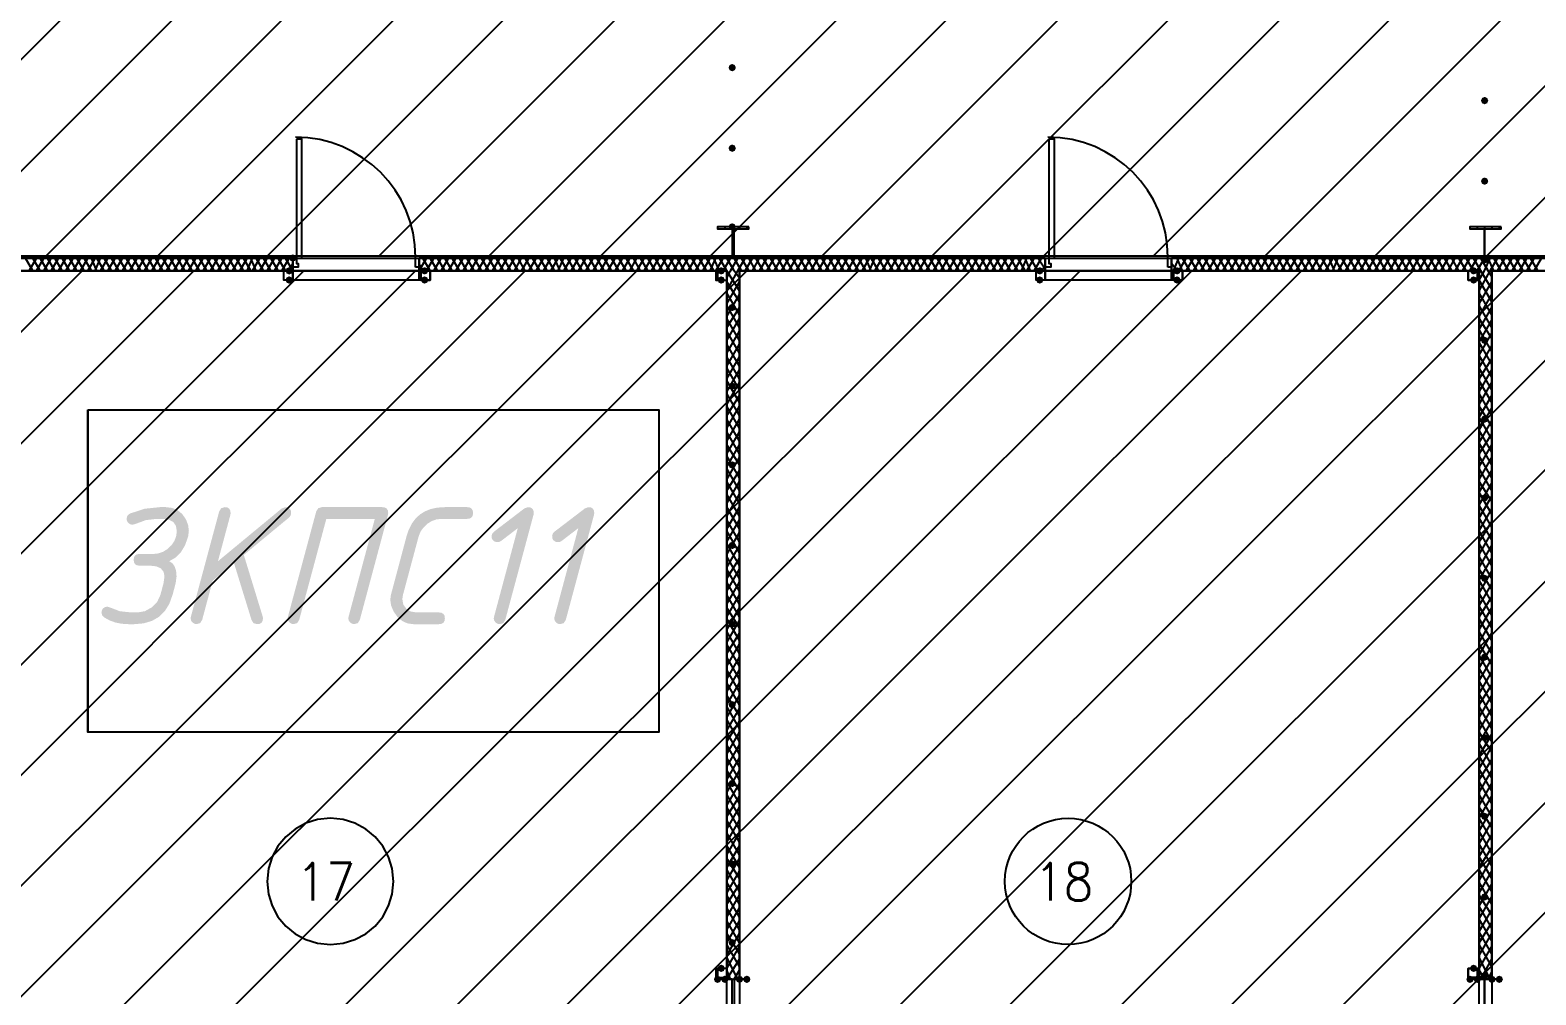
# Model space of a CAD drawing. Header units: millimetres. Extents: x 0 to 420, y 0 to 297.
# Drawn here: x 173.42 to 208.24, y 137.69 to 160 of the extents above; entities that cross this region are included whole.
import ezdxf

# ---------------------------------------------------------------- set-up
doc = ezdxf.new("R2010")
doc.units = ezdxf.units.MM
doc.layers.get('0').update_dxf_attribs({"linetype": 'CONTINUOUS'})
doc.styles.get("Standard").update_dxf_attribs({"font": 'STANDARD'})

msp = doc.modelspace()

# ---------------------------------------------------------------- hatches: boundary and pattern name
at = {"true_color": 0x000007}
for points in [[(189.738, 159.131), (189.713129, 159.071204), (189.653333, 159.046333), (189.593538, 159.071204), (189.568667, 159.131), (189.593537, 159.190796), (189.653333, 159.215667), (189.713129, 159.190796)], [(207.137, 158.369), (207.112129, 158.309204), (207.052333, 158.284333), (206.992538, 158.309204), (206.967667, 158.369), (206.992537, 158.428796), (207.052333, 158.453667), (207.112129, 158.428796)], [(189.738, 157.268333), (189.713129, 157.208537), (189.653333, 157.183667), (189.593538, 157.208537), (189.568667, 157.268333), (189.593537, 157.328129), (189.653333, 157.353), (189.713129, 157.328129)], [(207.137, 156.506333), (207.112129, 156.446537), (207.052333, 156.421667), (206.992538, 156.446537), (206.967667, 156.506333), (206.992537, 156.566129), (207.052333, 156.591), (207.112129, 156.566129)], [(189.738, 155.448), (189.713129, 155.388204), (189.653333, 155.363333), (189.593538, 155.388204), (189.568667, 155.448), (189.593537, 155.507796), (189.653333, 155.532667), (189.713129, 155.507796)], [(179.578, 154.728333), (179.553129, 154.668537), (179.493333, 154.643667), (179.433538, 154.668537), (179.408667, 154.728333), (179.433537, 154.788129), (179.493333, 154.813), (179.553129, 154.788129)], [(207.137, 154.686), (207.112129, 154.626204), (207.052333, 154.601333), (206.992538, 154.626204), (206.967667, 154.686), (206.992537, 154.745796), (207.052333, 154.770667), (207.112129, 154.745796)], [(179.493333, 154.432), (179.468462, 154.372204), (179.408667, 154.347333), (179.348871, 154.372204), (179.324, 154.432), (179.348871, 154.491796), (179.408667, 154.516667), (179.468462, 154.491796)], [(179.493333, 154.220333), (179.468462, 154.160537), (179.408667, 154.135667), (179.348871, 154.160537), (179.324, 154.220333), (179.348871, 154.280129), (179.408667, 154.305), (179.468462, 154.280129)], [(182.626, 154.432), (182.601129, 154.372204), (182.541333, 154.347333), (182.481538, 154.372204), (182.456667, 154.432), (182.481537, 154.491796), (182.541333, 154.516667), (182.601129, 154.491796)], [(182.626, 154.220333), (182.601129, 154.160537), (182.541333, 154.135667), (182.481538, 154.160537), (182.456667, 154.220333), (182.481537, 154.280129), (182.541333, 154.305), (182.601129, 154.280129)], [(189.484, 154.432), (189.459129, 154.372204), (189.399333, 154.347333), (189.339538, 154.372204), (189.314667, 154.432), (189.339537, 154.491796), (189.399333, 154.516667), (189.459129, 154.491796)], [(189.484, 154.220333), (189.459129, 154.160537), (189.399333, 154.135667), (189.339538, 154.160537), (189.314667, 154.220333), (189.339537, 154.280129), (189.399333, 154.305), (189.459129, 154.280129)], [(196.85, 154.432), (196.825129, 154.372204), (196.765333, 154.347333), (196.705538, 154.372204), (196.680667, 154.432), (196.705537, 154.491796), (196.765333, 154.516667), (196.825129, 154.491796)], [(196.85, 154.220333), (196.825129, 154.160537), (196.765333, 154.135667), (196.705538, 154.160537), (196.680667, 154.220333), (196.705537, 154.280129), (196.765333, 154.305), (196.825129, 154.280129)], [(200.025, 154.432), (200.000129, 154.372204), (199.940333, 154.347333), (199.880538, 154.372204), (199.855667, 154.432), (199.880537, 154.491796), (199.940333, 154.516667), (200.000129, 154.491796)], [(200.025, 154.220333), (200.000129, 154.160537), (199.940333, 154.135667), (199.880538, 154.160537), (199.855667, 154.220333), (199.880537, 154.280129), (199.940333, 154.305), (200.000129, 154.280129)], [(206.883, 154.432), (206.858129, 154.372204), (206.798333, 154.347333), (206.738538, 154.372204), (206.713667, 154.432), (206.738537, 154.491796), (206.798333, 154.516667), (206.858129, 154.491796)], [(206.883, 154.220333), (206.858129, 154.160537), (206.798333, 154.135667), (206.738538, 154.160537), (206.713667, 154.220333), (206.738537, 154.280129), (206.798333, 154.305), (206.858129, 154.280129)], [(189.738, 153.585333), (189.713129, 153.525537), (189.653333, 153.500667), (189.593538, 153.525537), (189.568667, 153.585333), (189.593537, 153.645129), (189.653333, 153.67), (189.713129, 153.645129)], [(207.137, 152.823333), (207.112129, 152.763537), (207.052333, 152.738667), (206.992538, 152.763537), (206.967667, 152.823333), (206.992537, 152.883129), (207.052333, 152.908), (207.112129, 152.883129)], [(189.738, 151.765), (189.713129, 151.705204), (189.653333, 151.680333), (189.593538, 151.705204), (189.568667, 151.765), (189.593537, 151.824796), (189.653333, 151.849667), (189.713129, 151.824796)], [(207.137, 151.003), (207.112129, 150.943204), (207.052333, 150.918333), (206.992538, 150.943204), (206.967667, 151.003), (206.992537, 151.062796), (207.052333, 151.087667), (207.112129, 151.062796)], [(189.738, 149.944667), (189.713129, 149.884871), (189.653333, 149.86), (189.593538, 149.884871), (189.568667, 149.944667), (189.593537, 150.004462), (189.653333, 150.029333), (189.713129, 150.004463)], [(207.137, 149.182667), (207.112129, 149.122871), (207.052333, 149.098), (206.992538, 149.122871), (206.967667, 149.182667), (206.992537, 149.242462), (207.052333, 149.267333), (207.112129, 149.242463)], [(175.849581, 148.577873), (175.783986, 148.561336), (175.731896, 148.571396), (175.688075, 148.602126), (175.658309, 148.64643), (175.648387, 148.696935), (175.666715, 148.770936), (175.72225, 148.817651), (176.059869, 148.93003), (176.417333, 148.967582), (176.55679, 148.967582), (176.703973, 148.949909), (176.830537, 148.896889), (176.936534, 148.808522), (177.022016, 148.684808), (177.072383, 148.554997), (177.089264, 148.420225), (177.073279, 148.291241), (177.002585, 148.089289), (176.906261, 147.926612), (176.784304, 147.803209), (176.636716, 147.719079), (176.710192, 147.669048), (176.762738, 147.593333), (176.794304, 147.491884), (176.804837, 147.364648), (176.783891, 147.208654), (176.712233, 146.938007), (176.637207, 146.731198), (176.532881, 146.562216), (176.399306, 146.431061), (176.236534, 146.337734), (176.046434, 146.280683), (175.828635, 146.261666), (175.689728, 146.261666), (175.534372, 146.271493), (175.38904, 146.301009), (175.253631, 146.350265), (175.12804, 146.419314), (175.083392, 146.466925), (175.068509, 146.532313), (175.078086, 146.583438), (175.107094, 146.627122), (175.150571, 146.657163), (175.203557, 146.667361), (175.275215, 146.644761), (175.494323, 146.560425), (175.761386, 146.532313), (175.902498, 146.532313), (176.071583, 146.561734), (176.231573, 146.650273), (176.358904, 146.780911), (176.431664, 146.938007), (176.503322, 147.208654), (176.525922, 147.362443), (176.505045, 147.472497), (176.442413, 147.551234), (176.338026, 147.598553), (176.191886, 147.614348), (175.947697, 147.614348), (175.888459, 147.622823), (175.846274, 147.648248), (175.821038, 147.690623), (175.812649, 147.749947), (175.821038, 147.808953), (175.846274, 147.851164), (175.888459, 147.876529), (175.947697, 147.884995), (176.265748, 147.884995), (176.383157, 147.897518), (176.492298, 147.935156), (176.59317, 147.998011), (176.685774, 148.086189), (176.753918, 148.184581), (176.794364, 148.291241), (176.8109, 148.411957), (176.79035, 148.53648), (176.728769, 148.625553), (176.62626, 148.679072), (176.482927, 148.696935), (176.34347, 148.696935), (176.092805, 148.66717)], [(178.132973, 147.67388), (177.640738, 147.268185), (177.397101, 146.361987), (177.350316, 146.286609), (177.267565, 146.261666), (177.217198, 146.271588), (177.172205, 146.301354), (177.140717, 146.344211), (177.130312, 146.392855), (177.136376, 146.433645), (177.790668, 148.867261), (177.836143, 148.942433), (177.919653, 148.967582), (177.978658, 148.959219), (178.02087, 148.934164), (178.046234, 148.89247), (178.0547, 148.834188), (178.050842, 148.795051), (177.762005, 147.716874), (179.23375, 148.934509), (179.319739, 148.967582), (179.378745, 148.959107), (179.420956, 148.933682), (179.446321, 148.891307), (179.454787, 148.831983), (179.442454, 148.774105), (179.405729, 148.727803), (178.360074, 147.862395), (178.796636, 146.438055), (178.803251, 146.39506), (178.794776, 146.336545), (178.769351, 146.294877), (178.726976, 146.269952), (178.667652, 146.261666), (178.584969, 146.285713), (178.538667, 146.358129)], [(181.389359, 148.696935), (180.268187, 148.696935), (179.640904, 146.361987), (179.59412, 146.286609), (179.511369, 146.261666), (179.461001, 146.271588), (179.416008, 146.301354), (179.38452, 146.344211), (179.374116, 146.392855), (179.380179, 146.433645), (180.034472, 148.867261), (180.079947, 148.942433), (180.163456, 148.967582), (181.563543, 148.967582), (181.622549, 148.959219), (181.66476, 148.934164), (181.690125, 148.89247), (181.698591, 148.834188), (181.694732, 148.795051), (181.042645, 146.361987), (180.997169, 146.286609), (180.91366, 146.261666), (180.86288, 146.271588), (180.8183, 146.301354), (180.786812, 146.344211), (180.776408, 146.392855), (180.782471, 146.433645)], [(182.874691, 146.532313), (182.933697, 146.523838), (182.975908, 146.498413), (183.001272, 146.456038), (183.009738, 146.396714), (183.001272, 146.337475), (182.975908, 146.29529), (182.933697, 146.270055), (182.874691, 146.261666), (182.278276, 146.261666), (182.141135, 146.280373), (182.019136, 146.336494), (181.912329, 146.430028), (181.820767, 146.560976), (181.765232, 146.694577), (181.746904, 146.829418), (181.761236, 146.938007), (182.122282, 148.291241), (182.17551, 148.449758), (182.245074, 148.58714), (182.33098, 148.703386), (182.433236, 148.798497), (182.551848, 148.872471), (182.686821, 148.925311), (182.838163, 148.957014), (183.00588, 148.967582), (183.526227, 148.967582), (183.585552, 148.959107), (183.627926, 148.933682), (183.653351, 148.891307), (183.661826, 148.831983), (183.653351, 148.772745), (183.627926, 148.730559), (183.585552, 148.705324), (183.526227, 148.696935), (182.932017, 148.696935), (182.814091, 148.684335), (182.705054, 148.646568), (182.604905, 148.583686), (182.513645, 148.495742), (182.444605, 148.398452), (182.40285, 148.291241), (182.040151, 146.938007), (182.025819, 146.837686), (182.049039, 146.713663), (182.118974, 146.616098), (182.223912, 146.553121), (182.351587, 146.532313)], [(184.695306, 148.48141), (184.307802, 148.184305), (184.259088, 148.160327), (184.207481, 148.157847), (184.155735, 148.174452), (184.115979, 148.208007), (184.092759, 148.254172), (184.090623, 148.309431), (184.106815, 148.358558), (184.144091, 148.39983), (184.849095, 148.938919), (184.929021, 148.967582), (184.988346, 148.959219), (185.030721, 148.934164), (185.056145, 148.89247), (185.06462, 148.834188), (185.060211, 148.795051), (184.406469, 146.361987), (184.359754, 146.286609), (184.277485, 146.261666), (184.226635, 146.271588), (184.181573, 146.301354), (184.150085, 146.344211), (184.139681, 146.392855), (184.146296, 146.433645)], [(186.094532, 148.48141), (185.707028, 148.184305), (185.658314, 148.160327), (185.606707, 148.157847), (185.554961, 148.174452), (185.515205, 148.208007), (185.491985, 148.254172), (185.489849, 148.309431), (185.506041, 148.358558), (185.543317, 148.39983), (186.248321, 148.938919), (186.328247, 148.967582), (186.387572, 148.959219), (186.429947, 148.934164), (186.455371, 148.89247), (186.463846, 148.834188), (186.459437, 148.795051), (185.805695, 146.361987), (185.75898, 146.286609), (185.676711, 146.261666), (185.625861, 146.271588), (185.580799, 146.301354), (185.549311, 146.344211), (185.538907, 146.392855), (185.545522, 146.433645)], [(189.738, 148.082), (189.713129, 148.022204), (189.653333, 147.997333), (189.593538, 148.022204), (189.568667, 148.082), (189.593537, 148.141796), (189.653333, 148.166667), (189.713129, 148.141796)], [(207.137, 147.32), (207.112129, 147.260204), (207.052333, 147.235333), (206.992538, 147.260204), (206.967667, 147.32), (206.992537, 147.379796), (207.052333, 147.404667), (207.112129, 147.379796)], [(189.738, 146.261667), (189.713129, 146.201871), (189.653333, 146.177), (189.593538, 146.201871), (189.568667, 146.261667), (189.593537, 146.321462), (189.653333, 146.346333), (189.713129, 146.321463)], [(207.137, 145.499667), (207.112129, 145.439871), (207.052333, 145.415), (206.992538, 145.439871), (206.967667, 145.499667), (206.992537, 145.559462), (207.052333, 145.584333), (207.112129, 145.559463)], [(189.738, 144.399), (189.713129, 144.339204), (189.653333, 144.314333), (189.593538, 144.339204), (189.568667, 144.399), (189.593537, 144.458796), (189.653333, 144.483667), (189.713129, 144.458796)], [(207.137, 143.637), (207.112129, 143.577204), (207.052333, 143.552333), (206.992538, 143.577204), (206.967667, 143.637), (206.992537, 143.696796), (207.052333, 143.721667), (207.112129, 143.696796)], [(189.738, 142.578667), (189.713129, 142.518871), (189.653333, 142.494), (189.593538, 142.518871), (189.568667, 142.578667), (189.593537, 142.638462), (189.653333, 142.663333), (189.713129, 142.638463)], [(207.137, 141.816667), (207.112129, 141.756871), (207.052333, 141.732), (206.992538, 141.756871), (206.967667, 141.816667), (206.992537, 141.876462), (207.052333, 141.901333), (207.112129, 141.876463)], [(189.738, 140.716), (189.713129, 140.656204), (189.653333, 140.631333), (189.593538, 140.656204), (189.568667, 140.716), (189.593537, 140.775796), (189.653333, 140.800667), (189.713129, 140.775796)], [(207.137, 139.954), (207.112129, 139.894204), (207.052333, 139.869333), (206.992538, 139.894204), (206.967667, 139.954), (206.992537, 140.013796), (207.052333, 140.038667), (207.112129, 140.013796)], [(189.738, 138.895667), (189.713129, 138.835871), (189.653333, 138.811), (189.593538, 138.835871), (189.568667, 138.895667), (189.593537, 138.955462), (189.653333, 138.980333), (189.713129, 138.955463)], [(189.484, 138.303), (189.459129, 138.243204), (189.399333, 138.218333), (189.339538, 138.243204), (189.314667, 138.303), (189.339537, 138.362796), (189.399333, 138.387667), (189.459129, 138.362796)], [(206.883, 138.303), (206.858129, 138.243204), (206.798333, 138.218333), (206.738538, 138.243204), (206.713667, 138.303), (206.738537, 138.362796), (206.798333, 138.387667), (206.858129, 138.362796)], [(189.399333, 138.049), (189.374462, 137.989204), (189.314667, 137.964333), (189.254871, 137.989204), (189.23, 138.049), (189.254871, 138.108796), (189.314667, 138.133667), (189.374462, 138.108796)], [(189.568667, 138.049), (189.543796, 137.989204), (189.484, 137.964333), (189.424204, 137.989204), (189.399333, 138.049), (189.424204, 138.108796), (189.484, 138.133667), (189.543796, 138.108796)], [(189.907333, 138.049), (189.882462, 137.989204), (189.822667, 137.964333), (189.762871, 137.989204), (189.738, 138.049), (189.762871, 138.108796), (189.822667, 138.133667), (189.882462, 138.108796)], [(190.076667, 138.049), (190.051796, 137.989204), (189.992, 137.964333), (189.932204, 137.989204), (189.907333, 138.049), (189.932204, 138.108796), (189.992, 138.133667), (190.051796, 138.108796)], [(206.798333, 138.049), (206.773462, 137.989204), (206.713667, 137.964333), (206.653871, 137.989204), (206.629, 138.049), (206.653871, 138.108796), (206.713667, 138.133667), (206.773462, 138.108796)], [(206.967667, 138.049), (206.942796, 137.989204), (206.883, 137.964333), (206.823204, 137.989204), (206.798333, 138.049), (206.823204, 138.108796), (206.883, 138.133667), (206.942796, 138.108796)], [(207.137, 138.133667), (207.112129, 138.073871), (207.052333, 138.049), (206.992538, 138.073871), (206.967667, 138.133667), (206.992537, 138.193462), (207.052333, 138.218333), (207.112129, 138.193463)], [(207.306333, 138.049), (207.281462, 137.989204), (207.221667, 137.964333), (207.161871, 137.989204), (207.137, 138.049), (207.161871, 138.108796), (207.221667, 138.133667), (207.281462, 138.108796)], [(207.475667, 138.049), (207.450796, 137.989204), (207.391, 137.964333), (207.331204, 137.989204), (207.306333, 138.049), (207.331204, 138.108796), (207.391, 138.133667), (207.450796, 138.108796)]]:
    msp.add_hatch(color=0, dxfattribs=at).paths.add_polyline_path(points, flags=0)

# ---------------------------------------------------------------- linework, layer by layer
at = {"color": 0, "true_color": 0x000006}
msp.add_lwpolyline([(242.527667, 236.600999), (258.572001, 236.600999), (258.572001, 201.845333), (392.938, 201.845333), (392.938, 154.728333), (258.572001, 154.728333), (258.572001, 119.972666), (242.485334, 119.972666), (242.485334, 154.770666), (108.161668, 154.770666), (108.161668, 201.802999), (242.189001, 201.802999), (242.527667, 201.802999)], close=True, dxfattribs=at)
for points in [[(196.850001, 154.770666), (258.572001, 216.492666)], [(199.390001, 154.770666), (258.572001, 213.952666)], [(201.972334, 154.770666), (258.572001, 211.370332)], [(204.512334, 154.770666), (258.572001, 208.830332)], [(207.094668, 154.770666), (258.572001, 206.247999)], [(168.656001, 154.770666), (215.688334, 201.802999)], [(171.238334, 154.770666), (218.270667, 201.802999)], [(173.778334, 154.770666), (220.810667, 201.802999)], [(176.360668, 154.770666), (223.393001, 201.802999)], [(178.900668, 154.770666), (225.933001, 201.802999)], [(181.483001, 154.770666), (228.515334, 201.802999)], [(184.023001, 154.770666), (231.055334, 201.802999)], [(186.605334, 154.770666), (233.637667, 201.802999)], [(189.145334, 154.770666), (236.177667, 201.802999)], [(191.727668, 154.770666), (238.760001, 201.802999)], [(194.267668, 154.770666), (241.342334, 201.802999)]]:
    msp.add_lwpolyline(points, dxfattribs=at)
at = {"color": 0, "true_color": 0x000008}
msp.add_lwpolyline([(120.734667, 201.845333), (120.734667, 154.728333), (242.189, 154.728333), (242.189, 201.845333)], close=True, dxfattribs=at)
at = {"color": 0, "true_color": 0x000007}
for points in [[(182.329667, 154.7495), (182.315351, 155.033009), (182.273333, 155.308327), (182.205007, 155.574061), (182.111766, 155.828818), (181.995004, 156.071204), (181.856114, 156.299824), (181.696491, 156.513286), (181.517528, 156.710195), (181.320619, 156.889158), (181.107157, 157.048781), (180.878537, 157.18767), (180.636151, 157.304432), (180.381395, 157.397674), (180.11566, 157.466), (179.840342, 157.508018), (179.556833, 157.522333)], [(199.728667, 154.7495), (199.714351, 155.033009), (199.672333, 155.308327), (199.604007, 155.574061), (199.510766, 155.828818), (199.394004, 156.071204), (199.255114, 156.299824), (199.095491, 156.513286), (198.916528, 156.710195), (198.719619, 156.889158), (198.506157, 157.048781), (198.277537, 157.18767), (198.035151, 157.304432), (197.780395, 157.397674), (197.51466, 157.466), (197.239342, 157.508018), (196.955833, 157.522333)], [(189.314667, 155.448), (189.314667, 155.405667)], [(189.484, 155.448), (189.484, 155.405667)], [(189.653333, 155.448), (189.653333, 154.728333)], [(189.822667, 155.448), (189.822667, 155.405667)], [(189.992, 155.448), (189.992, 155.405667)], [(206.713667, 155.448), (206.713667, 155.405667)], [(206.883, 155.448), (206.883, 155.405667)], [(207.052333, 155.448), (207.052333, 154.728333)], [(207.221667, 155.448), (207.221667, 155.405667)], [(207.391, 155.448), (207.391, 155.405667)], [(179.493333, 154.728333), (165.057667, 154.728333)], [(173.482, 154.432), (173.312667, 154.728333)], [(173.397333, 154.432), (173.566667, 154.728333)], [(173.651333, 154.432), (173.482, 154.728333)], [(173.566667, 154.432), (173.736, 154.728333)], [(173.820667, 154.432), (173.651333, 154.728333)], [(173.736, 154.432), (173.905333, 154.728333)], [(173.99, 154.432), (173.820667, 154.728333)], [(173.905333, 154.432), (174.074667, 154.728333)], [(174.159333, 154.432), (173.99, 154.728333)], [(174.074667, 154.432), (174.244, 154.728333)], [(174.328667, 154.432), (174.159333, 154.728333)], [(174.244, 154.432), (174.413333, 154.728333)], [(174.498, 154.432), (174.328667, 154.728333)], [(174.413333, 154.432), (174.582667, 154.728333)], [(174.667333, 154.432), (174.498, 154.728333)], [(174.582667, 154.432), (174.752, 154.728333)], [(174.836667, 154.432), (174.667333, 154.728333)], [(174.752, 154.432), (174.921333, 154.728333)], [(174.963667, 154.432), (174.836667, 154.728333)], [(174.921333, 154.432), (175.048333, 154.728333)], [(175.133, 154.432), (174.963667, 154.728333)], [(175.048333, 154.432), (175.217667, 154.728333)], [(175.302333, 154.432), (175.133, 154.728333)], [(175.217667, 154.432), (175.387, 154.728333)], [(175.471667, 154.432), (175.302333, 154.728333)], [(175.387, 154.432), (175.556333, 154.728333)], [(175.641, 154.432), (175.471667, 154.728333)], [(175.556333, 154.432), (175.725667, 154.728333)], [(175.810333, 154.432), (175.641, 154.728333)], [(175.725667, 154.432), (175.895, 154.728333)], [(175.979667, 154.432), (175.810333, 154.728333)], [(175.895, 154.432), (176.064333, 154.728333)], [(176.149, 154.432), (175.979667, 154.728333)], [(176.064333, 154.432), (176.233667, 154.728333)], [(176.318333, 154.432), (176.149, 154.728333)], [(176.233667, 154.432), (176.403, 154.728333)], [(176.487667, 154.432), (176.318333, 154.728333)], [(176.403, 154.432), (176.572333, 154.728333)], [(176.657, 154.432), (176.487667, 154.728333)], [(176.572333, 154.432), (176.741667, 154.728333)], [(176.826333, 154.432), (176.657, 154.728333)], [(176.741667, 154.432), (176.911, 154.728333)], [(176.995667, 154.432), (176.826333, 154.728333)], [(176.911, 154.432), (177.080333, 154.728333)], [(177.165, 154.432), (176.995667, 154.728333)], [(177.080333, 154.432), (177.249667, 154.728333)], [(177.334333, 154.432), (177.165, 154.728333)], [(177.249667, 154.432), (177.419, 154.728333)], [(177.503667, 154.432), (177.334333, 154.728333)], [(177.419, 154.432), (177.588333, 154.728333)], [(177.673, 154.432), (177.503667, 154.728333)], [(177.588333, 154.432), (177.757667, 154.728333)], [(177.842333, 154.432), (177.673, 154.728333)], [(177.757667, 154.432), (177.927, 154.728333)], [(178.011667, 154.432), (177.842333, 154.728333)], [(177.927, 154.432), (178.096333, 154.728333)], [(178.181, 154.432), (178.011667, 154.728333)], [(178.096333, 154.432), (178.265667, 154.728333)], [(178.350333, 154.432), (178.181, 154.728333)], [(178.265667, 154.432), (178.435, 154.728333)], [(178.519667, 154.432), (178.350333, 154.728333)], [(178.435, 154.432), (178.562, 154.728333)], [(178.646667, 154.432), (178.519667, 154.728333)], [(178.562, 154.432), (178.731333, 154.728333)], [(178.816, 154.432), (178.646667, 154.728333)], [(178.731333, 154.432), (178.900667, 154.728333)], [(178.985333, 154.432), (178.816, 154.728333)], [(178.900667, 154.432), (179.07, 154.728333)], [(179.154667, 154.432), (178.985333, 154.728333)], [(179.07, 154.432), (179.239333, 154.728333)], [(179.324, 154.432), (179.154667, 154.728333)], [(179.239333, 154.432), (179.408667, 154.728333)], [(179.493333, 154.432), (179.324, 154.728333)], [(179.408667, 154.432), (179.493333, 154.601333)], [(179.493333, 154.728333), (179.493333, 154.516667), (179.493333, 154.432)], [(179.493333, 154.432), (179.493333, 154.516667), (179.493333, 154.728333), (179.493333, 154.516667)], [(182.414333, 154.432), (182.583667, 154.728333)], [(182.414333, 154.728333), (182.414333, 154.516667), (182.414333, 154.432)], [(182.414333, 154.432), (182.414333, 154.516667), (182.414333, 154.728333), (182.414333, 154.516667)], [(196.892333, 154.728333), (182.414333, 154.728333)], [(182.499, 154.432), (182.414333, 154.601333)], [(182.668333, 154.432), (182.499, 154.728333)], [(182.583667, 154.432), (182.753, 154.728333)], [(182.837667, 154.432), (182.668333, 154.728333)], [(182.753, 154.432), (182.922333, 154.728333)], [(183.007, 154.432), (182.837667, 154.728333)], [(182.922333, 154.432), (183.091667, 154.728333)], [(183.176333, 154.432), (183.007, 154.728333)], [(183.091667, 154.432), (183.261, 154.728333)], [(183.345667, 154.432), (183.176333, 154.728333)], [(183.261, 154.432), (183.430333, 154.728333)], [(183.515, 154.432), (183.345667, 154.728333)], [(183.430333, 154.432), (183.599667, 154.728333)], [(183.684333, 154.432), (183.515, 154.728333)], [(183.599667, 154.432), (183.769, 154.728333)], [(183.853667, 154.432), (183.684333, 154.728333)], [(183.769, 154.432), (183.938333, 154.728333)], [(184.023, 154.432), (183.853667, 154.728333)], [(183.938333, 154.432), (184.107667, 154.728333)], [(184.192333, 154.432), (184.023, 154.728333)], [(184.107667, 154.432), (184.277, 154.728333)], [(184.361667, 154.432), (184.192333, 154.728333)], [(184.277, 154.432), (184.446333, 154.728333)], [(184.531, 154.432), (184.361667, 154.728333)], [(184.446333, 154.432), (184.615667, 154.728333)], [(184.700333, 154.432), (184.531, 154.728333)], [(184.615667, 154.432), (184.785, 154.728333)], [(184.869667, 154.432), (184.700333, 154.728333)], [(184.785, 154.432), (184.954333, 154.728333)], [(185.039, 154.432), (184.869667, 154.728333)], [(184.954333, 154.432), (185.123667, 154.728333)], [(185.208333, 154.432), (185.039, 154.728333)], [(185.123667, 154.432), (185.293, 154.728333)], [(185.377667, 154.432), (185.208333, 154.728333)], [(185.293, 154.432), (185.462333, 154.728333)], [(185.547, 154.432), (185.377667, 154.728333)], [(185.462333, 154.432), (185.631667, 154.728333)], [(185.674, 154.432), (185.547, 154.728333)], [(185.631667, 154.432), (185.758667, 154.728333)], [(185.843333, 154.432), (185.674, 154.728333)], [(185.758667, 154.432), (185.928, 154.728333)], [(186.012667, 154.432), (185.843333, 154.728333)], [(185.928, 154.432), (186.097333, 154.728333)], [(186.182, 154.432), (186.012667, 154.728333)], [(186.097333, 154.432), (186.266667, 154.728333)], [(186.351333, 154.432), (186.182, 154.728333)], [(186.266667, 154.432), (186.436, 154.728333)], [(186.520667, 154.432), (186.351333, 154.728333)], [(186.436, 154.432), (186.605333, 154.728333)], [(186.69, 154.432), (186.520667, 154.728333)], [(186.605333, 154.432), (186.774667, 154.728333)], [(186.859333, 154.432), (186.69, 154.728333)], [(186.774667, 154.432), (186.944, 154.728333)], [(187.028667, 154.432), (186.859333, 154.728333)], [(186.944, 154.432), (187.113333, 154.728333)], [(187.198, 154.432), (187.028667, 154.728333)], [(187.113333, 154.432), (187.282667, 154.728333)], [(187.367333, 154.432), (187.198, 154.728333)], [(187.282667, 154.432), (187.452, 154.728333)], [(187.536667, 154.432), (187.367333, 154.728333)], [(187.452, 154.432), (187.621333, 154.728333)], [(187.706, 154.432), (187.536667, 154.728333)], [(187.621333, 154.432), (187.790667, 154.728333)], [(187.875333, 154.432), (187.706, 154.728333)], [(187.790667, 154.432), (187.96, 154.728333)], [(188.044667, 154.432), (187.875333, 154.728333)], [(187.96, 154.432), (188.129333, 154.728333)], [(188.214, 154.432), (188.044667, 154.728333)], [(188.129333, 154.432), (188.298667, 154.728333)], [(188.383333, 154.432), (188.214, 154.728333)], [(188.298667, 154.432), (188.468, 154.728333)], [(188.552667, 154.432), (188.383333, 154.728333)], [(188.468, 154.432), (188.637333, 154.728333)], [(188.722, 154.432), (188.552667, 154.728333)], [(188.637333, 154.432), (188.806667, 154.728333)], [(188.891333, 154.432), (188.722, 154.728333)], [(188.806667, 154.432), (188.976, 154.728333)], [(189.060667, 154.432), (188.891333, 154.728333)], [(188.976, 154.432), (189.145333, 154.728333)], [(189.23, 154.432), (189.060667, 154.728333)], [(189.145333, 154.432), (189.272333, 154.728333)], [(189.357, 154.432), (189.23, 154.728333)], [(189.272333, 154.432), (189.441667, 154.728333)], [(189.314667, 154.770667), (189.314667, 154.728333)], [(189.526333, 154.432), (189.357, 154.728333)], [(189.441667, 154.432), (189.611, 154.728333)], [(189.484, 154.770667), (189.484, 154.728333)], [(189.695667, 154.432), (189.526333, 154.728333)], [(189.611, 154.432), (189.780333, 154.728333)], [(189.865, 154.432), (189.695667, 154.728333)], [(189.780333, 154.432), (189.949667, 154.728333)], [(189.822667, 154.770667), (189.822667, 154.728333)], [(190.034333, 154.432), (189.865, 154.728333)], [(189.949667, 154.432), (190.119, 154.728333)], [(189.992, 154.770667), (189.992, 154.728333)], [(190.203667, 154.432), (190.034333, 154.728333)], [(190.119, 154.432), (190.288333, 154.728333)], [(190.373, 154.432), (190.203667, 154.728333)], [(190.288333, 154.432), (190.457667, 154.728333)], [(190.542333, 154.432), (190.373, 154.728333)], [(190.457667, 154.432), (190.627, 154.728333)], [(190.711667, 154.432), (190.542333, 154.728333)], [(190.627, 154.432), (190.796333, 154.728333)], [(190.881, 154.432), (190.711667, 154.728333)], [(190.796333, 154.432), (190.965667, 154.728333)], [(191.050333, 154.432), (190.881, 154.728333)], [(190.965667, 154.432), (191.135, 154.728333)], [(191.219667, 154.432), (191.050333, 154.728333)], [(191.135, 154.432), (191.304333, 154.728333)], [(191.389, 154.432), (191.219667, 154.728333)], [(191.304333, 154.432), (191.473667, 154.728333)], [(191.558333, 154.432), (191.389, 154.728333)], [(191.473667, 154.432), (191.643, 154.728333)], [(191.727667, 154.432), (191.558333, 154.728333)], [(191.643, 154.432), (191.812333, 154.728333)], [(191.897, 154.432), (191.727667, 154.728333)], [(191.812333, 154.432), (191.981667, 154.728333)], [(192.066333, 154.432), (191.897, 154.728333)], [(191.981667, 154.432), (192.151, 154.728333)], [(192.235667, 154.432), (192.066333, 154.728333)], [(192.151, 154.432), (192.320333, 154.728333)], [(192.405, 154.432), (192.235667, 154.728333)], [(192.320333, 154.432), (192.489667, 154.728333)], [(192.574333, 154.432), (192.405, 154.728333)], [(192.489667, 154.432), (192.659, 154.728333)], [(192.743667, 154.432), (192.574333, 154.728333)], [(192.659, 154.432), (192.828333, 154.728333)], [(192.870667, 154.432), (192.743667, 154.728333)], [(192.828333, 154.432), (192.955333, 154.728333)], [(193.04, 154.432), (192.870667, 154.728333)], [(192.955333, 154.432), (193.124667, 154.728333)], [(193.209333, 154.432), (193.04, 154.728333)], [(193.124667, 154.432), (193.294, 154.728333)], [(193.378667, 154.432), (193.209333, 154.728333)], [(193.294, 154.432), (193.463333, 154.728333)], [(193.548, 154.432), (193.378667, 154.728333)], [(193.463333, 154.432), (193.632667, 154.728333)], [(193.717333, 154.432), (193.548, 154.728333)], [(193.632667, 154.432), (193.802, 154.728333)], [(193.886667, 154.432), (193.717333, 154.728333)], [(193.802, 154.432), (193.971333, 154.728333)], [(194.056, 154.432), (193.886667, 154.728333)], [(193.971333, 154.432), (194.140667, 154.728333)], [(194.225333, 154.432), (194.056, 154.728333)], [(194.140667, 154.432), (194.31, 154.728333)], [(194.394667, 154.432), (194.225333, 154.728333)], [(194.31, 154.432), (194.479333, 154.728333)], [(194.564, 154.432), (194.394667, 154.728333)], [(194.479333, 154.432), (194.648667, 154.728333)], [(194.733333, 154.432), (194.564, 154.728333)], [(194.648667, 154.432), (194.818, 154.728333)], [(194.902667, 154.432), (194.733333, 154.728333)], [(194.818, 154.432), (194.987333, 154.728333)], [(195.072, 154.432), (194.902667, 154.728333)], [(194.987333, 154.432), (195.156667, 154.728333)], [(195.241333, 154.432), (195.072, 154.728333)], [(195.156667, 154.432), (195.326, 154.728333)], [(195.410667, 154.432), (195.241333, 154.728333)], [(195.326, 154.432), (195.495333, 154.728333)], [(195.58, 154.432), (195.410667, 154.728333)], [(195.495333, 154.432), (195.664667, 154.728333)], [(195.749333, 154.432), (195.58, 154.728333)], [(195.664667, 154.432), (195.834, 154.728333)], [(195.918667, 154.432), (195.749333, 154.728333)], [(195.834, 154.432), (196.003333, 154.728333)], [(196.088, 154.432), (195.918667, 154.728333)], [(196.003333, 154.432), (196.172667, 154.728333)], [(196.257333, 154.432), (196.088, 154.728333)], [(196.172667, 154.432), (196.342, 154.728333)], [(196.426667, 154.432), (196.257333, 154.728333)], [(196.342, 154.432), (196.469, 154.728333)], [(196.553667, 154.432), (196.426667, 154.728333)], [(196.469, 154.432), (196.638333, 154.728333)], [(196.723, 154.432), (196.553667, 154.728333)], [(196.638333, 154.432), (196.807667, 154.728333)], [(196.892333, 154.474333), (196.723, 154.728333)], [(196.892333, 154.728333), (196.892333, 154.516667), (196.892333, 154.432)], [(196.892333, 154.432), (196.892333, 154.516667), (196.892333, 154.728333), (196.892333, 154.516667)], [(199.813333, 154.728333), (199.855667, 154.728333)], [(199.813333, 154.728333), (199.813333, 154.516667), (199.813333, 154.432)], [(199.813333, 154.432), (199.813333, 154.516667), (199.813333, 154.728333), (199.813333, 154.516667)], [(214.291333, 154.728333), (199.813333, 154.728333)], [(199.940333, 154.432), (199.813333, 154.601333)], [(199.855667, 154.432), (199.982667, 154.728333)], [(200.067333, 154.432), (199.940333, 154.728333)], [(199.982667, 154.432), (200.152, 154.728333)], [(200.236667, 154.432), (200.067333, 154.728333)], [(200.152, 154.432), (200.321333, 154.728333)], [(200.406, 154.432), (200.236667, 154.728333)], [(200.321333, 154.432), (200.490667, 154.728333)], [(200.575333, 154.432), (200.406, 154.728333)], [(200.490667, 154.432), (200.66, 154.728333)], [(200.744667, 154.432), (200.575333, 154.728333)], [(200.66, 154.432), (200.829333, 154.728333)], [(200.914, 154.432), (200.744667, 154.728333)], [(200.829333, 154.432), (200.998667, 154.728333)], [(201.083333, 154.432), (200.914, 154.728333)], [(200.998667, 154.432), (201.168, 154.728333)], [(201.252667, 154.432), (201.083333, 154.728333)], [(201.168, 154.432), (201.337333, 154.728333)], [(201.422, 154.432), (201.252667, 154.728333)], [(201.337333, 154.432), (201.506667, 154.728333)], [(201.591333, 154.432), (201.422, 154.728333)], [(201.506667, 154.432), (201.676, 154.728333)], [(201.760667, 154.432), (201.591333, 154.728333)], [(201.676, 154.432), (201.845333, 154.728333)], [(201.93, 154.432), (201.760667, 154.728333)], [(201.845333, 154.432), (202.014667, 154.728333)], [(202.099333, 154.432), (201.93, 154.728333)], [(202.014667, 154.432), (202.184, 154.728333)], [(202.268667, 154.432), (202.099333, 154.728333)], [(202.184, 154.432), (202.353333, 154.728333)], [(202.438, 154.432), (202.268667, 154.728333)], [(202.353333, 154.432), (202.522667, 154.728333)], [(202.607333, 154.432), (202.438, 154.728333)], [(202.522667, 154.432), (202.692, 154.728333)], [(202.776667, 154.432), (202.607333, 154.728333)], [(202.692, 154.432), (202.861333, 154.728333)], [(202.946, 154.432), (202.776667, 154.728333)], [(202.861333, 154.432), (203.030667, 154.728333)], [(203.115333, 154.432), (202.946, 154.728333)], [(203.030667, 154.432), (203.2, 154.728333)], [(203.284667, 154.432), (203.115333, 154.728333)], [(203.2, 154.432), (203.369333, 154.728333)], [(203.454, 154.432), (203.284667, 154.728333)], [(203.369333, 154.432), (203.538667, 154.728333)], [(203.581, 154.432), (203.454, 154.728333)], [(203.538667, 154.432), (203.665667, 154.728333)], [(203.750333, 154.432), (203.581, 154.728333)], [(203.665667, 154.432), (203.835, 154.728333)], [(203.919667, 154.432), (203.750333, 154.728333)], [(203.835, 154.432), (204.004333, 154.728333)], [(204.089, 154.432), (203.919667, 154.728333)], [(204.004333, 154.432), (204.173667, 154.728333)], [(204.258333, 154.432), (204.089, 154.728333)], [(204.173667, 154.432), (204.343, 154.728333)], [(204.427667, 154.432), (204.258333, 154.728333)], [(204.343, 154.432), (204.512333, 154.728333)], [(204.597, 154.432), (204.427667, 154.728333)], [(204.512333, 154.432), (204.681667, 154.728333)], [(204.766333, 154.432), (204.597, 154.728333)], [(204.681667, 154.432), (204.851, 154.728333)], [(204.935667, 154.432), (204.766333, 154.728333)], [(204.851, 154.432), (205.020333, 154.728333)], [(205.105, 154.432), (204.935667, 154.728333)], [(205.020333, 154.432), (205.189667, 154.728333)], [(205.274333, 154.432), (205.105, 154.728333)], [(205.189667, 154.432), (205.359, 154.728333)], [(205.443667, 154.432), (205.274333, 154.728333)], [(205.359, 154.432), (205.528333, 154.728333)], [(205.613, 154.432), (205.443667, 154.728333)], [(205.528333, 154.432), (205.697667, 154.728333)], [(205.782333, 154.432), (205.613, 154.728333)], [(205.697667, 154.432), (205.867, 154.728333)], [(205.951667, 154.432), (205.782333, 154.728333)], [(205.867, 154.432), (206.036333, 154.728333)], [(206.121, 154.432), (205.951667, 154.728333)], [(206.036333, 154.432), (206.205667, 154.728333)], [(206.290333, 154.432), (206.121, 154.728333)], [(206.205667, 154.432), (206.375, 154.728333)], [(206.459667, 154.432), (206.290333, 154.728333)], [(206.375, 154.432), (206.544333, 154.728333)], [(206.629, 154.432), (206.459667, 154.728333)], [(206.544333, 154.432), (206.713667, 154.728333)], [(206.798333, 154.432), (206.629, 154.728333)], [(206.713667, 154.770667), (206.713667, 154.728333)], [(206.713667, 154.432), (206.883, 154.728333)], [(206.967667, 154.432), (206.798333, 154.728333)], [(206.883, 154.770667), (206.883, 154.728333)], [(206.883, 154.432), (207.052333, 154.728333)], [(207.137, 154.432), (206.967667, 154.728333)], [(207.052333, 154.432), (207.179333, 154.728333)], [(207.264, 154.432), (207.137, 154.728333)], [(207.179333, 154.432), (207.348667, 154.728333)], [(207.221667, 154.770667), (207.221667, 154.728333)], [(207.433333, 154.432), (207.264, 154.728333)], [(207.348667, 154.432), (207.518, 154.728333)], [(207.391, 154.770667), (207.391, 154.728333)], [(207.602667, 154.432), (207.433333, 154.728333)], [(207.518, 154.432), (207.687333, 154.728333)], [(207.772, 154.432), (207.602667, 154.728333)], [(207.687333, 154.432), (207.856667, 154.728333)], [(207.941333, 154.432), (207.772, 154.728333)], [(207.856667, 154.432), (208.026, 154.728333)], [(208.110667, 154.432), (207.941333, 154.728333)], [(208.026, 154.432), (208.195333, 154.728333)], [(208.28, 154.432), (208.110667, 154.728333)], [(208.195333, 154.432), (208.364667, 154.728333)], [(172.423667, 154.432), (179.493333, 154.432)], [(179.493333, 154.347333), (179.493333, 154.432), (180.975, 154.432)], [(180.975, 154.220333), (179.493333, 154.220333), (179.493333, 154.347333)], [(180.975, 154.432), (182.414333, 154.432), (182.414333, 154.347333)], [(182.414333, 154.347333), (182.414333, 154.220333), (180.975, 154.220333)], [(182.414333, 154.432), (189.526333, 154.432)], [(189.526333, 154.262667), (189.611, 154.432)], [(189.526333, 153.966333), (189.780333, 154.432)], [(189.822667, 153.966333), (189.526333, 154.432)], [(189.526333, 154.432), (189.526333, 138.049), (189.822667, 138.049), (189.822667, 154.432)], [(189.822667, 154.262667), (189.695667, 154.432)], [(189.822667, 154.432), (196.892333, 154.432)], [(196.807667, 154.432), (196.892333, 154.559)], [(196.892333, 154.347333), (196.892333, 154.432), (198.374, 154.432)], [(198.374, 154.220333), (196.892333, 154.220333), (196.892333, 154.347333)], [(198.374, 154.432), (199.813333, 154.432), (199.813333, 154.347333)], [(199.813333, 154.347333), (199.813333, 154.220333), (198.374, 154.220333)], [(199.813333, 154.432), (206.925333, 154.432)], [(206.925333, 154.220333), (207.052333, 154.432)], [(206.925333, 153.966333), (207.179333, 154.432)], [(206.925333, 154.432), (206.925333, 138.049), (207.221667, 138.049), (207.221667, 154.432)], [(207.221667, 154.008667), (206.967667, 154.432)], [(207.221667, 154.305), (207.137, 154.432)], [(207.221667, 154.432), (214.291333, 154.432)], [(189.526333, 153.67), (189.822667, 154.178)], [(189.822667, 153.712333), (189.526333, 154.178)], [(189.822667, 153.416), (189.526333, 153.924)], [(207.221667, 153.712333), (206.925333, 154.220333)], [(206.925333, 153.67), (207.221667, 154.178)], [(207.221667, 153.416), (206.925333, 153.924)], [(189.526333, 153.373667), (189.822667, 153.881667)], [(189.822667, 153.119667), (189.526333, 153.627667)], [(189.526333, 153.119667), (189.822667, 153.585333)], [(206.925333, 153.373667), (207.221667, 153.881667)], [(207.221667, 153.119667), (206.925333, 153.627667)], [(206.925333, 153.077333), (207.221667, 153.585333)], [(189.526333, 152.823333), (189.822667, 153.331333)], [(189.822667, 152.823333), (189.526333, 153.331333)], [(207.221667, 152.865667), (206.925333, 153.331333)], [(206.925333, 152.781), (207.221667, 153.289)], [(189.526333, 152.527), (189.822667, 153.035)], [(189.822667, 152.527), (189.526333, 153.035)], [(207.221667, 152.569333), (206.925333, 153.077333)], [(206.925333, 152.484667), (207.221667, 152.992667)], [(189.526333, 152.230667), (189.822667, 152.738667)], [(189.822667, 152.230667), (189.526333, 152.738667)], [(207.221667, 152.273), (206.925333, 152.781)], [(206.925333, 152.188333), (207.221667, 152.696333)], [(189.526333, 151.934333), (189.822667, 152.442333)], [(189.822667, 151.934333), (189.526333, 152.442333)], [(189.822667, 151.680333), (189.526333, 152.188333)], [(207.221667, 151.976667), (206.925333, 152.484667)], [(206.925333, 151.934333), (207.221667, 152.4)], [(207.221667, 151.680333), (206.925333, 152.188333)], [(189.526333, 151.638), (189.822667, 152.146)], [(189.822667, 151.384), (189.526333, 151.892)], [(189.526333, 151.341667), (189.822667, 151.849667)], [(206.925333, 151.638), (207.221667, 152.146)], [(207.221667, 151.384), (206.925333, 151.892)], [(206.925333, 151.341667), (207.221667, 151.849667)], [(189.822667, 151.087667), (189.526333, 151.595667)], [(189.526333, 151.087667), (189.822667, 151.553333)], [(207.221667, 151.087667), (206.925333, 151.595667)], [(206.925333, 151.045333), (207.221667, 151.553333)], [(174.752001, 151.214666), (174.752001, 143.763999)], [(189.526333, 150.791333), (189.822667, 151.299333)], [(189.822667, 150.791333), (189.526333, 151.299333)], [(207.221667, 150.833667), (206.925333, 151.299333)], [(206.925333, 150.749), (207.221667, 151.257)], [(189.526333, 150.495), (189.822667, 151.003)], [(189.822667, 150.495), (189.526333, 151.003)], [(207.221667, 150.537333), (206.925333, 151.045333)], [(206.925333, 150.452667), (207.221667, 150.960667)], [(189.526333, 150.198667), (189.822667, 150.706667)], [(189.822667, 150.198667), (189.526333, 150.706667)], [(207.221667, 150.241), (206.925333, 150.749)], [(206.925333, 150.198667), (207.221667, 150.664333)], [(207.221667, 149.944667), (206.925333, 150.452667)], [(189.526333, 149.902333), (189.822667, 150.410333)], [(189.822667, 149.944667), (189.526333, 150.410333)], [(189.822667, 149.648333), (189.526333, 150.156333)], [(189.526333, 149.606), (189.822667, 150.114)], [(206.925333, 149.902333), (207.221667, 150.410333)], [(207.221667, 149.648333), (206.925333, 150.156333)], [(206.925333, 149.606), (207.221667, 150.114)], [(189.822667, 149.352), (189.526333, 149.86)], [(189.526333, 149.352), (189.822667, 149.817667)], [(207.221667, 149.352), (206.925333, 149.86)], [(206.925333, 149.309667), (207.221667, 149.817667)], [(189.526333, 149.055667), (189.822667, 149.563667)], [(189.822667, 149.055667), (189.526333, 149.563667)], [(207.221667, 149.098), (206.925333, 149.563667)], [(206.925333, 149.013333), (207.221667, 149.521333)], [(189.526333, 148.759333), (189.822667, 149.267333)], [(189.822667, 148.759333), (189.526333, 149.267333)], [(207.221667, 148.801667), (206.925333, 149.309667)], [(206.925333, 148.717), (207.221667, 149.225)], [(189.526333, 148.463), (189.822667, 148.971)], [(189.822667, 148.463), (189.526333, 148.971)], [(207.221667, 148.505333), (206.925333, 149.013333)], [(206.925333, 148.420667), (207.221667, 148.928667)], [(207.221667, 148.209), (206.925333, 148.717)], [(189.526333, 148.166667), (189.822667, 148.674667)], [(189.822667, 148.166667), (189.526333, 148.674667)], [(189.822667, 147.912667), (189.526333, 148.420667)], [(189.526333, 147.870333), (189.822667, 148.378333)], [(206.925333, 148.166667), (207.221667, 148.632333)], [(207.221667, 147.912667), (206.925333, 148.420667)], [(206.925333, 147.870333), (207.221667, 148.378333)], [(189.822667, 147.616333), (189.526333, 148.124333)], [(189.526333, 147.574), (189.822667, 148.082)], [(207.221667, 147.616333), (206.925333, 148.124333)], [(206.925333, 147.574), (207.221667, 148.082)], [(189.822667, 147.32), (189.526333, 147.828)], [(189.526333, 147.32), (189.822667, 147.785667)], [(207.221667, 147.32), (206.925333, 147.828)], [(206.925333, 147.277667), (207.221667, 147.785667)], [(189.526333, 147.023667), (189.822667, 147.531667)], [(189.822667, 147.023667), (189.526333, 147.531667)], [(207.221667, 147.066), (206.925333, 147.531667)], [(206.925333, 146.981333), (207.221667, 147.489333)], [(189.526333, 146.727333), (189.822667, 147.235333)], [(189.822667, 146.727333), (189.526333, 147.235333)], [(189.526333, 146.431), (189.822667, 146.939)], [(189.822667, 146.431), (189.526333, 146.939)], [(207.221667, 146.769667), (206.925333, 147.277667)], [(206.925333, 146.685), (207.221667, 147.193)], [(207.221667, 146.473333), (206.925333, 146.981333)], [(189.526333, 146.134667), (189.822667, 146.642667)], [(189.822667, 146.177), (189.526333, 146.642667)], [(206.925333, 146.431), (207.221667, 146.896667)], [(207.221667, 146.177), (206.925333, 146.685)], [(206.925333, 146.134667), (207.221667, 146.642667)], [(189.822667, 145.880667), (189.526333, 146.388667)], [(189.526333, 145.838333), (189.822667, 146.346333)], [(207.221667, 145.880667), (206.925333, 146.388667)], [(206.925333, 145.838333), (207.221667, 146.346333)], [(189.822667, 145.584333), (189.526333, 146.092333)], [(189.526333, 145.584333), (189.822667, 146.05)], [(207.221667, 145.584333), (206.925333, 146.092333)], [(206.925333, 145.542), (207.221667, 146.05)], [(189.526333, 145.288), (189.822667, 145.796)], [(189.822667, 145.288), (189.526333, 145.796)], [(207.221667, 145.330333), (206.925333, 145.796)], [(206.925333, 145.245667), (207.221667, 145.753667)], [(189.526333, 144.991667), (189.822667, 145.499667)], [(189.822667, 144.991667), (189.526333, 145.499667)], [(189.526333, 144.695333), (189.822667, 145.203333)], [(189.822667, 144.695333), (189.526333, 145.203333)], [(207.221667, 145.034), (206.925333, 145.542)], [(206.925333, 144.949333), (207.221667, 145.457333)], [(207.221667, 144.737667), (206.925333, 145.245667)], [(189.526333, 144.399), (189.822667, 144.907)], [(189.822667, 144.399), (189.526333, 144.907)], [(206.925333, 144.653), (207.221667, 145.161)], [(207.221667, 144.441333), (206.925333, 144.949333)], [(206.925333, 144.399), (207.221667, 144.864667)], [(189.526333, 144.102667), (189.822667, 144.610667)], [(189.822667, 144.145), (189.526333, 144.610667)], [(207.221667, 144.145), (206.925333, 144.653)], [(206.925333, 144.102667), (207.221667, 144.610667)], [(189.822667, 143.848667), (189.526333, 144.356667)], [(189.526333, 143.806333), (189.822667, 144.314333)], [(207.221667, 143.848667), (206.925333, 144.356667)], [(206.925333, 143.806333), (207.221667, 144.314333)], [(189.822667, 143.552333), (189.526333, 144.060333)], [(189.526333, 143.552333), (189.822667, 144.018)], [(207.221667, 143.552333), (206.925333, 144.060333)], [(206.925333, 143.51), (207.221667, 144.018)], [(189.526333, 143.256), (189.822667, 143.764)], [(189.822667, 143.256), (189.526333, 143.764)], [(189.526333, 142.959667), (189.822667, 143.467667)], [(189.822667, 142.959667), (189.526333, 143.467667)], [(207.221667, 143.298333), (206.925333, 143.764)], [(206.925333, 143.213667), (207.221667, 143.721667)], [(207.221667, 143.002), (206.925333, 143.51)], [(189.526333, 142.663333), (189.822667, 143.171333)], [(189.822667, 142.663333), (189.526333, 143.171333)], [(206.925333, 142.917333), (207.221667, 143.425333)], [(207.221667, 142.705667), (206.925333, 143.213667)], [(206.925333, 142.663333), (207.221667, 143.129)], [(189.526333, 142.367), (189.822667, 142.875)], [(189.822667, 142.409333), (189.526333, 142.875)], [(207.221667, 142.409333), (206.925333, 142.917333)], [(206.925333, 142.367), (207.221667, 142.875)], [(189.822667, 142.113), (189.526333, 142.621)], [(189.526333, 142.070667), (189.822667, 142.578667)], [(207.221667, 142.113), (206.925333, 142.621)], [(206.925333, 142.070667), (207.221667, 142.578667)], [(189.822667, 141.816667), (189.526333, 142.324667)], [(189.526333, 141.816667), (189.822667, 142.282333)], [(207.221667, 141.816667), (206.925333, 142.324667)], [(206.925333, 141.774333), (207.221667, 142.282333)], [(181.821667, 140.313833), (181.791995, 140.608177), (181.706894, 140.882329), (181.572238, 141.130416), (181.393899, 141.346566), (181.177749, 141.524905), (180.929662, 141.659561), (180.65551, 141.744661), (180.361167, 141.774333), (180.066823, 141.744661), (179.792671, 141.659561), (179.544584, 141.524905), (179.328434, 141.346566), (179.150095, 141.130416), (179.015439, 140.882329), (178.930339, 140.608177), (178.900667, 140.313833)], [(189.526333, 141.520333), (189.822667, 142.028333)], [(189.822667, 141.520333), (189.526333, 142.028333)], [(189.526333, 141.224), (189.822667, 141.732)], [(189.822667, 141.224), (189.526333, 141.732)], [(207.221667, 141.562667), (206.925333, 142.028333)], [(206.925333, 141.478), (207.221667, 141.986)], [(207.221667, 141.266333), (206.925333, 141.774333)], [(189.526333, 140.927667), (189.822667, 141.435667)], [(189.822667, 140.927667), (189.526333, 141.435667)], [(206.925333, 141.181667), (207.221667, 141.689667)], [(207.221667, 140.97), (206.925333, 141.478)], [(206.925333, 140.885333), (207.221667, 141.393333)], [(189.526333, 140.631333), (189.822667, 141.139333)], [(189.822667, 140.631333), (189.526333, 141.139333)], [(207.221667, 140.673667), (206.925333, 141.181667)], [(206.925333, 140.631333), (207.221667, 141.097)], [(189.526333, 140.335), (189.822667, 140.843)], [(189.822667, 140.377333), (189.526333, 140.843)], [(207.221667, 140.377333), (206.925333, 140.885333)], [(206.925333, 140.335), (207.221667, 140.843)], [(189.822667, 140.081), (189.526333, 140.589)], [(189.526333, 140.038667), (189.822667, 140.546667)], [(207.221667, 140.081), (206.925333, 140.589)], [(206.925333, 140.038667), (207.221667, 140.546667)], [(178.900667, 140.313833), (178.930339, 140.01949), (179.015439, 139.745338), (179.150095, 139.497251), (179.328434, 139.281101), (179.544584, 139.102762), (179.792671, 138.968106), (180.066823, 138.883005), (180.361167, 138.853333), (180.65551, 138.883005), (180.929662, 138.968106), (181.177749, 139.102762), (181.393899, 139.281101), (181.572238, 139.497251), (181.706894, 139.745338), (181.791995, 140.01949), (181.821667, 140.313833)], [(189.822667, 139.784667), (189.526333, 140.292667)], [(189.526333, 139.784667), (189.822667, 140.250333)], [(189.526333, 139.488333), (189.822667, 139.996333)], [(189.822667, 139.488333), (189.526333, 139.996333)], [(207.221667, 139.784667), (206.925333, 140.292667)], [(206.925333, 139.742333), (207.221667, 140.250333)], [(207.221667, 139.530667), (206.925333, 139.996333)], [(189.526333, 139.192), (189.822667, 139.7)], [(189.822667, 139.192), (189.526333, 139.7)], [(206.925333, 139.446), (207.221667, 139.954)], [(207.221667, 139.234333), (206.925333, 139.742333)], [(206.925333, 139.149667), (207.221667, 139.657667)], [(189.526333, 138.895667), (189.822667, 139.403667)], [(189.822667, 138.895667), (189.526333, 139.403667)], [(207.221667, 138.938), (206.925333, 139.446)], [(206.925333, 138.895667), (207.221667, 139.361333)], [(189.526333, 138.599333), (189.822667, 139.107333)], [(189.822667, 138.641667), (189.526333, 139.107333)], [(207.221667, 138.641667), (206.925333, 139.149667)], [(206.925333, 138.599333), (207.221667, 139.107333)], [(189.822667, 138.345333), (189.526333, 138.853333)], [(189.526333, 138.303), (189.822667, 138.811)], [(207.221667, 138.345333), (206.925333, 138.853333)], [(206.925333, 138.303), (207.221667, 138.811)], [(189.780333, 138.049), (189.526333, 138.557)], [(189.526333, 138.049), (189.822667, 138.514667)], [(189.611, 138.049), (189.526333, 138.260667)], [(189.695667, 138.049), (189.822667, 138.260667)], [(207.179333, 138.049), (206.925333, 138.557)], [(207.052333, 138.049), (206.925333, 138.260667)], [(206.967667, 138.049), (207.221667, 138.514667)], [(189.399333, 138.091333), (189.399333, 138.049)], [(189.653333, 137.329333), (189.653333, 138.049)], [(206.798333, 138.091333), (206.798333, 138.049)], [(207.052333, 137.329333), (207.052333, 138.049)], [(207.137, 138.049), (207.221667, 138.218333)]]:
    msp.add_lwpolyline(points, dxfattribs=at)
for points in [[(179.578, 157.48), (179.578, 154.728333), (179.705, 154.728333), (179.705, 157.48)], [(196.977, 157.48), (196.977, 154.728333), (197.104, 154.728333), (197.104, 157.48)], [(190.034333, 155.448), (189.314667, 155.448), (189.314667, 155.405667), (189.653333, 155.405667), (189.653333, 154.770667), (189.314667, 154.770667), (189.314667, 154.728333), (190.034333, 154.728333), (190.034333, 154.770667), (189.695667, 154.770667), (189.695667, 155.405667), (190.034333, 155.405667)], [(207.433333, 155.448), (206.713667, 155.448), (206.713667, 155.405667), (207.052333, 155.405667), (207.052333, 154.770667), (206.713667, 154.770667), (206.713667, 154.728333), (207.433333, 154.728333), (207.433333, 154.770667), (207.052333, 154.770667), (207.052333, 155.405667), (207.433333, 155.405667)], [(179.493333, 154.516667), (179.493333, 154.728333), (179.578, 154.728333), (179.578, 154.601333), (179.620333, 154.601333), (179.620333, 154.516667)], [(182.329667, 154.516667), (182.329667, 154.601333), (182.329667, 154.728333), (182.414333, 154.728333), (182.414333, 154.516667)], [(196.892333, 154.516667), (196.892333, 154.728333), (196.977, 154.728333), (196.977, 154.601333), (197.019333, 154.601333), (197.019333, 154.516667)], [(199.728667, 154.516667), (199.728667, 154.601333), (199.728667, 154.728333), (199.813333, 154.728333), (199.813333, 154.516667)], [(179.281667, 154.432), (179.493333, 154.432), (179.493333, 154.220333), (179.281667, 154.220333), (179.281667, 154.432), (179.493333, 154.432), (179.493333, 154.220333), (179.281667, 154.220333)], [(182.414333, 154.432), (182.668333, 154.432), (182.668333, 154.220333), (182.414333, 154.220333)], [(182.456667, 154.432), (182.456667, 154.220333), (182.668333, 154.220333), (182.668333, 154.432)], [(189.526333, 154.432), (189.314667, 154.432), (189.314667, 154.220333), (189.526333, 154.220333), (189.526333, 154.432), (189.272333, 154.432), (189.272333, 154.220333), (189.526333, 154.220333)], [(196.680667, 154.432), (196.892333, 154.432), (196.892333, 154.220333), (196.680667, 154.220333), (196.680667, 154.432), (196.892333, 154.432), (196.892333, 154.220333), (196.680667, 154.220333)], [(199.813333, 154.432), (200.067333, 154.432), (200.067333, 154.220333), (199.813333, 154.220333)], [(199.855667, 154.432), (199.855667, 154.220333), (200.067333, 154.220333), (200.067333, 154.432)], [(206.925333, 154.432), (206.671333, 154.432), (206.671333, 154.220333), (206.925333, 154.220333)], [(206.883, 154.432), (206.883, 154.220333), (206.671333, 154.220333), (206.671333, 154.432)], [(174.752001, 151.214666), (187.960001, 151.214666), (187.960001, 143.763999), (174.752001, 143.763999)], [(189.526333, 138.303), (189.314667, 138.303), (189.314667, 138.091333), (189.526333, 138.091333), (189.526333, 138.303), (189.272333, 138.303), (189.272333, 138.049), (189.526333, 138.049)], [(206.925333, 138.303), (206.671333, 138.303), (206.671333, 138.049), (206.925333, 138.049)], [(206.883, 138.303), (206.883, 138.091333), (206.671333, 138.091333), (206.671333, 138.303)], [(190.034333, 137.329333), (189.314667, 137.329333), (189.314667, 137.371667), (189.653333, 137.371667), (189.653333, 138.049), (189.314667, 138.049), (190.034333, 138.049), (189.695667, 138.049), (189.695667, 137.371667), (190.034333, 137.371667)], [(207.433333, 137.329333), (206.713667, 137.329333), (206.713667, 137.371667), (207.052333, 137.371667), (207.052333, 138.049), (206.713667, 138.049), (207.433333, 138.049), (207.052333, 138.049), (207.052333, 137.371667), (207.433333, 137.371667)]]:
    msp.add_lwpolyline(points, close=True, dxfattribs=at)
at = {"color": 0, "true_color": 0x000001}
for points in [[(140.165668, 119.972666), (174.625001, 154.431999)], [(142.705668, 119.972666), (177.207334, 154.431999)], [(145.288001, 119.972666), (179.747334, 154.431999)], [(147.828001, 119.972666), (182.329668, 154.431999)], [(150.410334, 119.972666), (184.869668, 154.431999)], [(152.950334, 119.972666), (187.452001, 154.431999)], [(155.532668, 119.972666), (189.992001, 154.431999)], [(158.072668, 119.972666), (192.574334, 154.431999)], [(160.655001, 119.972666), (195.156668, 154.431999)], [(163.195001, 119.972666), (197.696668, 154.431999)], [(165.777334, 119.972666), (200.279001, 154.431999)], [(168.317334, 119.972666), (202.819001, 154.431999)], [(170.899668, 119.972666), (205.401334, 154.431999)], [(173.439668, 119.972666), (207.941334, 154.431999)], [(176.022001, 119.972666), (210.523668, 154.431999)], [(178.562001, 119.972666), (213.063667, 154.431999)], [(181.144334, 119.972666), (215.646001, 154.431999)], [(183.684334, 119.972666), (218.186001, 154.431999)], [(186.266668, 119.972666), (220.768334, 154.431999)], [(188.806668, 119.972666), (223.308334, 154.431999)]]:
    msp.add_lwpolyline(points, dxfattribs=at)
at = {"color": 0, "true_color": 0x00002b}
for points in [[(189.526333, 154.432), (172.423667, 154.432), (172.423667, 119.972667), (189.526333, 119.972667)], [(206.925333, 154.432), (189.822667, 154.432), (189.822667, 119.972667), (206.925333, 119.972667)], [(207.221667, 154.432), (207.221667, 119.972667), (224.324333, 119.972667), (224.324333, 154.432)]]:
    msp.add_lwpolyline(points, close=True, dxfattribs=at)
at = {"color": 0, "true_color": 0x000007}
msp.add_circle((197.4215, 140.313833), 1.4605, dxfattribs=at)

# ---------------------------------------------------------------- texts
at = {"color": 0, "true_color": 0x000007, "char_height": 0.872032, "width": 0.87203199, "attachment_point": 1}
for s, insert in [('17', (179.577997, 140.741367)), ('18', (196.638333, 140.741367))]:
    msp.add_mtext(s, dxfattribs=dict(at, insert=insert))

doc.saveas('drawing.dxf')
